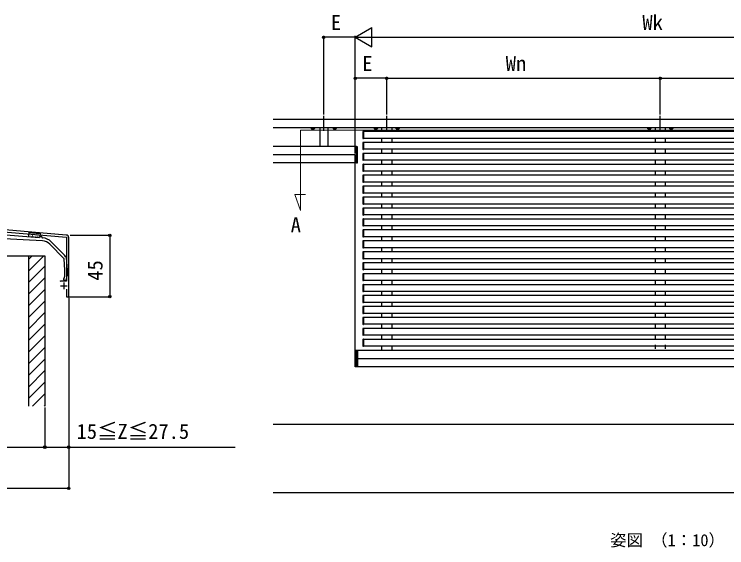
# Model space of a CAD drawing. Units: millimetres, scale not verified. Extents: x -875 to 875, y -1300 to 1292.
# Drawn here: x -92 to 429, y 644 to 1034 of the extents above; entities that cross this region are included whole.
import ezdxf
from ezdxf.enums import TextEntityAlignment as Align

# ---------------------------------------------------------------- set-up
doc = ezdxf.new("R2010")
doc.units = ezdxf.units.MM
doc.header["$LTSCALE"] = 8
for name, color, linetype in [('0-1_USER1', 3, 'Continuous'), ('0-2_YKK_11', 7, 'Continuous'), ('0-5_YKK_13', 4, 'Continuous'), ('0-6_YKK_A1', 4, 'Continuous'), ('0-7_YKK_D', 6, 'Continuous'), ('0-9_YSS_K', 3, 'Continuous')]:
    doc.layers.add(name, color=color, linetype=linetype)
doc.layers.add('0-4_YKK_12', color=2, linetype='Continuous', lineweight=18)
doc.styles.add('ＭＳ ゴシック', font='')
doc.styles.get('ＭＳ ゴシック').set_extended_font_data('MS Gothic')

msp = doc.modelspace()

# ---------------------------------------------------------------- linework, layer by layer
at = {"layer": '0-2_YKK_11'}
for p, q in [((-53.728, 872.911), (-216.248, 886.455)), ((-57.994, 835.758), (-52.994, 835.758)), ((-55.494, 838.258), (-55.494, 833.258))]:
    msp.add_line(p, q, dxfattribs=at)
for points in [[(-216.372, 884.96), (-152.35, 879.625), (-152.158, 879.729), (-151.61, 879.683), (-151.437, 879.548), (-53.494, 871.387), (-53.494, 839.258), (-57.91, 839.258), (-58.393, 838.888)], [(-53.494, 833.358), (-53.494, 827.758), (-51.894, 827.758), (-51.894, 870.918)]]:
    msp.add_lwpolyline(points, dxfattribs=at)
msp.add_arc((-53.894, 870.918), 2, 360, 85.23635, dxfattribs=at)
at = {"layer": '0-4_YKK_12'}
msp.add_line((117.562, 949.609), (480.562, 949.609), dxfattribs=at)
msp.add_lwpolyline([(117.562, 949.609), (117.562, 890.809), (113.304, 902.509), (121.104, 902.509)], dxfattribs=at)
at = {"layer": '0-5_YKK_13'}
for p, q in [((-117.569, 874.731), (-73.423, 871.067)), ((-71.041, 868.671), (-114.378, 870.942)), ((-81.025, 871.941), (-81.02, 871.943)), ((-80.844, 872.371), (-80.8, 872.395)), ((-80.836, 872.177), (-80.811, 872.175)), ((-80.712, 873.667), (-80.687, 873.665)), ((-80.217, 874.579), (-80.173, 874.603)), ((-80.069, 872.803), (-80.044, 872.801)), ((-79.945, 874.293), (-79.92, 874.291)), ((-79.807, 873.647), (-79.802, 873.648)), ((-79.593, 872.318), (-79.589, 872.32)), ((-79.321, 872.051), (-79.296, 872.049)), ((-79.197, 873.541), (-79.173, 873.539)), ((-78.554, 872.677), (-78.529, 872.675)), ((-78.481, 871.805), (-78.437, 871.829)), ((-78.431, 874.167), (-78.406, 874.165)), ((-78.376, 874.024), (-78.371, 874.025)), ((-78.186, 872.689), (-78.181, 872.69)), ((-77.854, 874.012), (-77.811, 874.036)), ((-77.806, 871.925), (-77.781, 871.923)), ((-77.683, 873.415), (-77.658, 873.413)), ((-77.068, 872.58), (-77.024, 872.604)), ((-77.039, 872.552), (-77.015, 872.549)), ((-76.916, 874.041), (-76.891, 874.039)), ((-76.586, 873.11), (-76.581, 873.112)), ((-76.372, 871.782), (-76.367, 871.783)), ((-76.292, 871.8), (-76.267, 871.798)), ((-76.168, 873.289), (-76.143, 873.287)), ((-75.525, 872.426), (-75.5, 872.424)), ((-75.401, 873.916), (-75.376, 873.914)), ((-75.155, 873.487), (-75.15, 873.489)), ((-74.965, 872.153), (-74.96, 872.154)), ((-74.777, 871.674), (-74.752, 871.672)), ((-74.705, 872.013), (-74.661, 872.037)), ((-74.653, 873.164), (-74.628, 873.162)), ((-74.01, 872.3), (-73.985, 872.298)), ((-73.886, 873.79), (-73.861, 873.788)), ((-73.748, 873.858), (-73.743, 873.859)), ((-73.365, 872.574), (-73.36, 872.575)), ((-73.291, 872.789), (-73.248, 872.813)), ((-73.262, 871.548), (-73.237, 871.546)), ((-73.151, 871.246), (-73.146, 871.247)), ((-73.138, 873.038), (-73.113, 873.036)), ((-73.099, 871.341), (-73.066, 871.74)), ((-72.742, 872.014), (-71.845, 871.94)), ((-71.571, 871.616), (-71.604, 871.217)), ((-71.33, 870.893), (-70.987, 870.865)), ((-55.421, 855.805), (-65.762, 866.297)), ((-64.692, 867.919), (-55.001, 858.085)), ((-54.894, 847.221), (-55.336, 855.61)), ((-54.357, 857.432), (-53.827, 856.894)), ((-53.684, 856.569), (-53.194, 847.266)), ((-54.894, 842.326), (-54.894, 847.205)), ((-53.194, 847.25), (-53.194, 843.011)), ((-55.594, 840.058), (-55.594, 840.692)), ((-55.566, 840.819), (-54.922, 842.199)), ((-54.385, 839.758), (-55.294, 839.758)), ((-53.662, 840.898), (-54.113, 839.932))]:
    msp.add_line(p, q, dxfattribs=at)
msp.add_lwpolyline([(-80.848, 874.697), (-72.875, 874.035), (-73.124, 871.045), (-81.096, 871.707)], close=True, dxfattribs=at)
for centre, radius, start, end in [((-73.398, 871.366), 0.3, 265.2551, 355.2551), ((-72.767, 871.715), 0.3, 85.2551, 175.2551), ((-71.87, 871.641), 0.3, 355.2551, 85.2551), ((-71.305, 871.192), 0.3, 175.2551, 265.2551), ((-71.814, 860.899), 10, 44.58179, 85.2551), ((-71.46, 860.682), 8, 44.58179, 87), ((-55.635, 855.594), 0.3, 3.01264, 44.58179), ((-55.143, 857.944), 0.2, 338.15997, 44.58179), ((-54.679, 857.758), 0.3, 158.15997, 291.00361), ((-54.5, 857.292), 0.2, 44.58179, 111.00361), ((-54.183, 856.543), 0.5, 3.01264, 44.58179), ((-55.194, 847.205), 0.3, 360, 3.01264), ((-53.494, 847.25), 0.3, 360, 3.01264), ((-55.294, 840.692), 0.3, 155, 180), ((-55.294, 840.058), 0.3, 180, 270), ((-55.194, 842.326), 0.3, 335, 0), ((-54.385, 840.058), 0.3, 270, 335), ((-58.194, 843.011), 5, 335, 0)]:
    msp.add_arc(centre, radius, start, end, dxfattribs=at)
at = {"layer": '0-6_YKK_A1'}
for p, q in [((134.562, 949.109), (134.562, 960.109)), ((180.562, 949.109), (180.562, 960.109)), ((380.562, 949.109), (380.562, 960.109)), ((97.562, 957.609), (663.562, 957.609)), ((97.562, 951.609), (663.562, 951.609)), ((125.408, 951.489), (127.717, 951.489)), ((125.408, 951.489), (125.408, 950.778)), ((125.562, 950.689), (125.408, 950.778)), ((125.562, 950.689), (127.562, 950.689)), ((125.985, 951.489), (125.985, 950.778)), ((126.052, 951.609), (126.052, 951.489)), ((126.942, 951.16), (126.562, 951.362)), ((127.172, 950.688), (126.942, 951.16)), ((127.072, 951.609), (127.072, 951.489)), ((127.14, 951.489), (127.14, 950.778)), ((127.562, 950.689), (127.717, 950.778)), ((127.717, 951.489), (127.717, 950.778)), ((127.812, 951.489), (127.812, 951.609)), ((131.562, 951.609), (131.562, 937.609)), ((137.562, 951.609), (137.562, 937.609)), ((141.408, 951.489), (143.717, 951.489)), ((141.408, 951.489), (141.408, 950.778)), ((141.562, 950.689), (141.408, 950.778)), ((141.562, 950.689), (143.562, 950.689)), ((141.985, 951.489), (141.985, 950.778)), ((142.052, 951.609), (142.052, 951.489)), ((142.942, 951.16), (142.562, 951.362)), ((143.172, 950.688), (142.942, 951.16)), ((143.072, 951.609), (143.072, 951.489)), ((143.14, 951.489), (143.14, 950.778)), ((143.562, 950.689), (143.717, 950.778)), ((143.717, 951.489), (143.717, 950.778)), ((143.812, 951.489), (143.812, 951.609)), ((163.062, 948.45), (163.062, 943.767)), ((163.562, 948.669), (163.25, 948.65)), ((163.562, 948.669), (163.562, 943.549)), ((597.562, 948.609), (163.562, 948.609)), ((163.562, 948.609), (163.562, 943.609)), ((171.408, 951.489), (173.717, 951.489)), ((171.408, 951.489), (171.408, 950.778)), ((171.562, 950.689), (171.408, 950.778)), ((171.562, 950.689), (173.562, 950.689)), ((171.985, 951.489), (171.985, 950.778)), ((172.052, 951.609), (172.052, 951.489)), ((172.942, 951.16), (172.562, 951.362)), ((173.172, 950.688), (172.942, 951.16)), ((173.072, 951.609), (173.072, 951.489)), ((173.14, 951.489), (173.14, 950.778)), ((173.562, 950.689), (173.717, 950.778)), ((173.717, 951.489), (173.717, 950.778)), ((173.812, 951.489), (173.812, 951.609)), ((176.862, 951.609), (176.862, 948.609)), ((184.262, 951.609), (184.262, 948.609)), ((187.408, 951.489), (189.717, 951.489)), ((187.408, 951.489), (187.408, 950.778)), ((187.562, 950.689), (187.408, 950.778)), ((187.562, 950.689), (189.562, 950.689)), ((187.985, 951.489), (187.985, 950.778)), ((188.052, 951.609), (188.052, 951.489)), ((188.942, 951.16), (188.562, 951.362)), ((189.172, 950.688), (188.942, 951.16)), ((189.072, 951.609), (189.072, 951.489)), ((189.14, 951.489), (189.14, 950.778)), ((189.562, 950.689), (189.717, 950.778)), ((189.717, 951.489), (189.717, 950.778)), ((189.812, 951.489), (189.812, 951.609)), ((371.408, 951.489), (373.717, 951.489)), ((371.408, 951.489), (371.408, 950.778)), ((371.562, 950.689), (371.408, 950.778)), ((371.562, 950.689), (373.562, 950.689)), ((371.985, 951.489), (371.985, 950.778)), ((372.052, 951.609), (372.052, 951.489)), ((372.942, 951.16), (372.562, 951.362)), ((373.172, 950.688), (372.942, 951.16)), ((373.072, 951.609), (373.072, 951.489)), ((373.14, 951.489), (373.14, 950.778)), ((373.562, 950.689), (373.717, 950.778)), ((373.717, 951.489), (373.717, 950.778)), ((373.812, 951.489), (373.812, 951.609)), ((376.862, 951.609), (376.862, 948.609)), ((384.262, 951.609), (384.262, 948.609)), ((387.408, 951.489), (389.717, 951.489)), ((387.408, 951.489), (387.408, 950.778)), ((387.562, 950.689), (387.408, 950.778)), ((387.562, 950.689), (389.562, 950.689)), ((387.985, 951.489), (387.985, 950.778)), ((388.052, 951.609), (388.052, 951.489)), ((388.942, 951.16), (388.562, 951.362)), ((389.172, 950.688), (388.942, 951.16)), ((389.072, 951.609), (389.072, 951.489)), ((389.14, 951.489), (389.14, 950.778)), ((389.562, 950.689), (389.717, 950.778)), ((389.717, 951.489), (389.717, 950.778)), ((389.812, 951.489), (389.812, 951.609)), ((163.25, 943.568), (163.562, 943.549)), ((597.562, 943.609), (163.562, 943.609)), ((176.862, 943.609), (176.862, 940.609)), ((184.262, 943.609), (184.262, 940.609)), ((376.862, 943.609), (376.862, 940.609)), ((384.262, 943.609), (384.262, 940.609)), ((163.062, 940.45), (163.062, 935.767)), ((163.562, 940.669), (163.25, 940.65)), ((163.562, 940.669), (163.562, 935.549)), ((597.562, 940.609), (163.562, 940.609)), ((163.562, 940.609), (163.562, 935.609)), ((158.562, 937.609), (97.562, 937.609)), ((158.562, 925.609), (158.562, 937.609)), ((163.25, 935.568), (163.562, 935.549)), ((163.562, 932.669), (163.25, 932.65)), ((597.562, 935.609), (163.562, 935.609)), ((163.562, 932.669), (163.562, 927.549)), ((597.562, 932.609), (163.562, 932.609)), ((163.562, 932.609), (163.562, 927.609)), ((176.862, 935.609), (176.862, 932.609)), ((184.262, 935.609), (184.262, 932.609)), ((376.862, 935.609), (376.862, 932.609)), ((384.262, 935.609), (384.262, 932.609)), ((157.562, 931.609), (97.562, 931.609)), ((163.062, 932.45), (163.062, 927.767)), ((163.25, 927.568), (163.562, 927.549)), ((597.562, 927.609), (163.562, 927.609)), ((176.862, 927.609), (176.862, 924.609)), ((184.262, 927.609), (184.262, 924.609)), ((376.862, 927.609), (376.862, 924.609)), ((384.262, 927.609), (384.262, 924.609)), ((158.562, 925.609), (97.562, 925.609)), ((163.062, 924.45), (163.062, 919.767)), ((163.562, 924.669), (163.25, 924.65)), ((163.562, 924.669), (163.562, 919.549)), ((597.562, 924.609), (163.562, 924.609)), ((163.562, 924.609), (163.562, 919.609)), ((163.25, 919.568), (163.562, 919.549)), ((597.562, 919.609), (163.562, 919.609)), ((176.862, 919.609), (176.862, 916.609)), ((184.262, 919.609), (184.262, 916.609)), ((376.862, 919.609), (376.862, 916.609)), ((384.262, 919.609), (384.262, 916.609)), ((163.062, 916.45), (163.062, 911.767)), ((163.562, 916.669), (163.25, 916.65)), ((163.562, 916.669), (163.562, 911.549)), ((597.562, 916.609), (163.562, 916.609)), ((163.562, 916.609), (163.562, 911.609)), ((163.062, 908.45), (163.062, 903.767)), ((163.25, 911.568), (163.562, 911.549)), ((163.562, 908.669), (163.25, 908.65)), ((597.562, 911.609), (163.562, 911.609)), ((163.562, 908.669), (163.562, 903.549)), ((597.562, 908.609), (163.562, 908.609)), ((163.562, 908.609), (163.562, 903.609)), ((176.862, 911.609), (176.862, 908.609)), ((184.262, 911.609), (184.262, 908.609)), ((376.862, 911.609), (376.862, 908.609)), ((384.262, 911.609), (384.262, 908.609)), ((163.25, 903.568), (163.562, 903.549)), ((597.562, 903.609), (163.562, 903.609)), ((176.862, 903.609), (176.862, 900.609)), ((184.262, 903.609), (184.262, 900.609)), ((376.862, 903.609), (376.862, 900.609)), ((384.262, 903.609), (384.262, 900.609)), ((163.062, 900.45), (163.062, 895.767)), ((163.562, 900.669), (163.25, 900.65)), ((163.562, 900.669), (163.562, 895.549)), ((597.562, 900.609), (163.562, 900.609)), ((163.562, 900.609), (163.562, 895.609)), ((163.062, 892.45), (163.062, 887.767)), ((163.25, 895.568), (163.562, 895.549)), ((163.562, 892.669), (163.25, 892.65)), ((597.562, 895.609), (163.562, 895.609)), ((163.562, 892.669), (163.562, 887.549)), ((597.562, 892.609), (163.562, 892.609)), ((163.562, 892.609), (163.562, 887.609)), ((176.862, 895.609), (176.862, 892.609)), ((184.262, 895.609), (184.262, 892.609)), ((376.862, 895.609), (376.862, 892.609)), ((384.262, 895.609), (384.262, 892.609)), ((163.25, 887.568), (163.562, 887.549)), ((597.562, 887.609), (163.562, 887.609)), ((176.862, 887.609), (176.862, 884.609)), ((184.262, 887.609), (184.262, 884.609)), ((376.862, 887.609), (376.862, 884.609)), ((384.262, 887.609), (384.262, 884.609)), ((163.062, 884.45), (163.062, 879.767)), ((163.562, 884.669), (163.25, 884.65)), ((163.562, 884.669), (163.562, 879.549)), ((597.562, 884.609), (163.562, 884.609)), ((163.562, 884.609), (163.562, 879.609)), ((163.062, 876.45), (163.062, 871.767)), ((163.25, 879.568), (163.562, 879.549)), ((163.562, 876.669), (163.25, 876.65)), ((597.562, 879.609), (163.562, 879.609)), ((163.562, 876.669), (163.562, 871.549)), ((597.562, 876.609), (163.562, 876.609)), ((163.562, 876.609), (163.562, 871.609)), ((176.862, 879.609), (176.862, 876.609)), ((184.262, 879.609), (184.262, 876.609)), ((376.862, 879.609), (376.862, 876.609)), ((384.262, 879.609), (384.262, 876.609)), ((163.25, 871.568), (163.562, 871.549)), ((597.562, 871.609), (163.562, 871.609)), ((176.862, 871.609), (176.862, 868.609)), ((184.262, 871.609), (184.262, 868.609)), ((376.862, 871.609), (376.862, 868.609)), ((384.262, 871.609), (384.262, 868.609)), ((163.062, 868.45), (163.062, 863.767)), ((163.562, 868.669), (163.25, 868.65)), ((163.562, 868.669), (163.562, 863.549)), ((597.562, 868.609), (163.562, 868.609)), ((163.562, 868.609), (163.562, 863.609)), ((163.062, 860.45), (163.062, 855.767)), ((163.25, 863.568), (163.562, 863.549)), ((163.562, 860.669), (163.25, 860.65)), ((597.562, 863.609), (163.562, 863.609)), ((163.562, 860.669), (163.562, 855.549)), ((597.562, 860.609), (163.562, 860.609)), ((163.562, 860.609), (163.562, 855.609)), ((176.862, 863.609), (176.862, 860.609)), ((184.262, 863.609), (184.262, 860.609)), ((376.862, 863.609), (376.862, 860.609)), ((384.262, 863.609), (384.262, 860.609)), ((163.25, 855.568), (163.562, 855.549)), ((597.562, 855.609), (163.562, 855.609)), ((176.862, 855.609), (176.862, 852.609)), ((184.262, 855.609), (184.262, 852.609)), ((376.862, 855.609), (376.862, 852.609)), ((384.262, 855.609), (384.262, 852.609)), ((163.062, 852.45), (163.062, 847.767)), ((163.562, 852.669), (163.25, 852.65)), ((163.562, 852.669), (163.562, 847.549)), ((597.562, 852.609), (163.562, 852.609)), ((163.562, 852.609), (163.562, 847.609)), ((163.062, 844.45), (163.062, 839.767)), ((163.25, 847.568), (163.562, 847.549)), ((163.562, 844.669), (163.25, 844.65)), ((597.562, 847.609), (163.562, 847.609)), ((163.562, 844.669), (163.562, 839.549)), ((597.562, 844.609), (163.562, 844.609)), ((163.562, 844.609), (163.562, 839.609)), ((176.862, 847.609), (176.862, 844.609)), ((184.262, 847.609), (184.262, 844.609)), ((376.862, 847.609), (376.862, 844.609)), ((384.262, 847.609), (384.262, 844.609)), ((163.25, 839.568), (163.562, 839.549)), ((597.562, 839.609), (163.562, 839.609)), ((176.862, 839.609), (176.862, 836.609)), ((184.262, 839.609), (184.262, 836.609)), ((376.862, 839.609), (376.862, 836.609)), ((384.262, 839.609), (384.262, 836.609)), ((163.062, 836.45), (163.062, 831.767)), ((163.562, 836.669), (163.25, 836.65)), ((163.562, 836.669), (163.562, 831.549)), ((597.562, 836.609), (163.562, 836.609)), ((163.562, 836.609), (163.562, 831.609)), ((163.062, 828.45), (163.062, 823.767)), ((163.25, 831.568), (163.562, 831.549)), ((163.562, 828.669), (163.25, 828.65)), ((597.562, 831.609), (163.562, 831.609)), ((163.562, 828.669), (163.562, 823.549)), ((597.562, 828.609), (163.562, 828.609)), ((163.562, 828.609), (163.562, 823.609)), ((176.862, 831.609), (176.862, 828.609)), ((184.262, 831.609), (184.262, 828.609)), ((376.862, 831.609), (376.862, 828.609)), ((384.262, 831.609), (384.262, 828.609)), ((163.25, 823.568), (163.562, 823.549)), ((597.562, 823.609), (163.562, 823.609)), ((176.862, 823.609), (176.862, 820.609)), ((184.262, 823.609), (184.262, 820.609)), ((376.862, 823.609), (376.862, 820.609)), ((384.262, 823.609), (384.262, 820.609)), ((163.062, 820.45), (163.062, 815.767)), ((163.562, 820.669), (163.25, 820.65)), ((163.562, 820.669), (163.562, 815.549)), ((597.562, 820.609), (163.562, 820.609)), ((163.562, 820.609), (163.562, 815.609)), ((163.25, 815.568), (163.562, 815.549)), ((163.562, 812.669), (163.25, 812.65)), ((597.562, 815.609), (163.562, 815.609)), ((163.562, 812.669), (163.562, 807.549)), ((176.862, 815.609), (176.862, 812.609)), ((184.262, 815.609), (184.262, 812.609)), ((376.862, 815.609), (376.862, 812.609)), ((384.262, 815.609), (384.262, 812.609)), ((163.062, 812.45), (163.062, 807.767)), ((163.25, 807.568), (163.562, 807.549)), ((597.562, 812.609), (163.562, 812.609)), ((163.562, 812.609), (163.562, 807.609)), ((597.562, 807.609), (163.562, 807.609)), ((176.862, 807.609), (176.862, 804.609)), ((184.262, 807.609), (184.262, 804.609)), ((376.862, 807.609), (376.862, 804.609)), ((384.262, 807.609), (384.262, 804.609)), ((163.062, 804.45), (163.062, 799.767)), ((163.562, 804.669), (163.25, 804.65)), ((163.562, 804.669), (163.562, 799.549)), ((597.562, 804.609), (163.562, 804.609)), ((163.562, 804.609), (163.562, 799.609)), ((163.25, 799.568), (163.562, 799.549)), ((597.562, 799.609), (163.562, 799.609)), ((176.862, 799.609), (176.862, 796.609)), ((184.262, 799.609), (184.262, 796.609)), ((376.862, 799.609), (376.862, 796.609)), ((384.262, 799.609), (384.262, 796.609)), ((163.062, 796.45), (163.062, 791.767)), ((163.562, 796.669), (163.25, 796.65)), ((163.562, 796.669), (163.562, 791.549)), ((597.562, 796.609), (163.562, 796.609)), ((163.562, 796.609), (163.562, 791.609)), ((376.862, 792.609), (376.862, 789.609)), ((384.262, 792.609), (384.262, 789.609)), ((157.762, 788.709), (157.762, 776.509)), ((158.062, 788.709), (158.062, 776.509)), ((158.362, 788.709), (158.362, 776.509)), ((158.662, 788.709), (158.662, 776.509)), ((158.962, 788.709), (158.962, 776.509)), ((159.262, 788.609), (601.862, 788.609)), ((163.25, 791.568), (163.562, 791.549)), ((597.562, 791.609), (163.562, 791.609)), ((176.862, 791.609), (176.862, 788.609)), ((176.862, 791.609), (176.862, 788.609)), ((184.262, 791.609), (184.262, 788.609)), ((184.262, 791.609), (184.262, 788.609)), ((157.562, 782.609), (603.562, 782.609)), ((601.862, 776.609), (159.262, 776.609)), ((97.562, 734.609), (663.562, 734.609)), ((97.562, 684.609), (663.562, 684.609))]:
    msp.add_line(p, q, dxfattribs=at)
for points in [[(125.312, 951.609), (125.312, 951.489), (127.812, 951.489)], [(125.953, 950.688), (126.183, 951.16), (126.562, 951.362)], [(141.312, 951.609), (141.312, 951.489), (143.812, 951.489)], [(141.953, 950.688), (142.183, 951.16), (142.562, 951.362)], [(171.312, 951.609), (171.312, 951.489), (173.812, 951.489)], [(171.953, 950.688), (172.183, 951.16), (172.562, 951.362)], [(187.312, 951.609), (187.312, 951.489), (189.812, 951.489)], [(187.953, 950.688), (188.183, 951.16), (188.562, 951.362)], [(371.312, 951.609), (371.312, 951.489), (373.812, 951.489)], [(371.953, 950.688), (372.183, 951.16), (372.562, 951.362)], [(387.312, 951.609), (387.312, 951.489), (389.812, 951.489)], [(387.953, 950.688), (388.183, 951.16), (388.562, 951.362)], [(157.562, 785.409), (157.562, 925.509), (157.562, 931.609)]]:
    msp.add_lwpolyline(points, dxfattribs=at)
for points in [[(158.562, 925.509), (158.562, 937.709), (158.962, 937.709), (158.962, 925.509)], [(159.262, 776.509), (157.562, 776.509), (157.562, 788.709), (159.262, 788.709)]]:
    msp.add_lwpolyline(points, close=True, dxfattribs=at)
for centre, radius, start, end in [((125.696, 951.2), 0.511, 235.61575, 304.38425), ((126.562, 952.599), 1.911, 252.41205, 287.58795), ((127.429, 951.2), 0.511, 235.61575, 304.38425), ((141.696, 951.2), 0.511, 235.61575, 304.38425), ((142.562, 952.599), 1.911, 252.41205, 287.58795), ((143.429, 951.2), 0.511, 235.61575, 304.38425), ((163.262, 948.45), 0.2, 93.5, 180), ((171.696, 951.2), 0.511, 235.61575, 304.38425), ((172.562, 952.599), 1.911, 252.41205, 287.58795), ((173.429, 951.2), 0.511, 235.61575, 304.38425), ((187.696, 951.2), 0.511, 235.61575, 304.38425), ((188.562, 952.599), 1.911, 252.41205, 287.58795), ((189.429, 951.2), 0.511, 235.61575, 304.38425), ((371.696, 951.2), 0.511, 235.61575, 304.38425), ((372.562, 952.599), 1.911, 252.41205, 287.58795), ((373.429, 951.2), 0.511, 235.61575, 304.38425), ((387.696, 951.2), 0.511, 235.61575, 304.38425), ((388.562, 952.599), 1.911, 252.41205, 287.58795), ((389.429, 951.2), 0.511, 235.61575, 304.38425), ((163.262, 943.767), 0.2, 180, 266.5), ((163.262, 940.45), 0.2, 93.5, 180), ((163.262, 935.767), 0.2, 180, 266.5), ((163.262, 932.45), 0.2, 93.5, 180), ((163.262, 927.767), 0.2, 180, 266.5), ((163.262, 924.45), 0.2, 93.5, 180), ((163.262, 919.767), 0.2, 180, 266.5), ((163.262, 916.45), 0.2, 93.5, 180), ((163.262, 911.767), 0.2, 180, 266.5), ((163.262, 908.45), 0.2, 93.5, 180), ((163.262, 903.767), 0.2, 180, 266.5), ((163.262, 900.45), 0.2, 93.5, 180), ((163.262, 895.767), 0.2, 180, 266.5), ((163.262, 892.45), 0.2, 93.5, 180), ((163.262, 887.767), 0.2, 180, 266.5), ((163.262, 884.45), 0.2, 93.5, 180), ((163.262, 879.767), 0.2, 180, 266.5), ((163.262, 876.45), 0.2, 93.5, 180), ((163.262, 871.767), 0.2, 180, 266.5), ((163.262, 868.45), 0.2, 93.5, 180), ((163.262, 863.767), 0.2, 180, 266.5), ((163.262, 860.45), 0.2, 93.5, 180), ((163.262, 855.767), 0.2, 180, 266.5), ((163.262, 852.45), 0.2, 93.5, 180), ((163.262, 847.767), 0.2, 180, 266.5), ((163.262, 844.45), 0.2, 93.5, 180), ((163.262, 839.767), 0.2, 180, 266.5), ((163.262, 836.45), 0.2, 93.5, 180), ((163.262, 831.767), 0.2, 180, 266.5), ((163.262, 828.45), 0.2, 93.5, 180), ((163.262, 823.767), 0.2, 180, 266.5), ((163.262, 820.45), 0.2, 93.5, 180), ((163.262, 815.767), 0.2, 180, 266.5), ((163.262, 812.45), 0.2, 93.5, 180), ((163.262, 807.767), 0.2, 180, 266.5), ((163.262, 804.45), 0.2, 93.5, 180), ((163.262, 799.767), 0.2, 180, 266.5), ((163.262, 796.45), 0.2, 93.5, 180), ((163.262, 791.767), 0.2, 180, 266.5)]:
    msp.add_arc(centre, radius, start, end, dxfattribs=at)
at = {"layer": '0-7_YKK_D'}
for p, q in [((157.562, 1017.609), (169.687, 1024.609)), ((169.687, 1010.609), (169.687, 1024.609)), ((134.562, 961.109), (134.562, 1018.609)), ((157.562, 1017.609), (134.562, 1017.609)), ((157.562, 932.609), (157.562, 1018.609)), ((157.562, 932.609), (157.562, 1018.609)), ((157.562, 1017.609), (169.687, 1010.609)), ((157.562, 1017.609), (181.811, 1017.609)), ((171.562, 1017.609), (589.562, 1017.609)), ((157.562, 932.609), (157.562, 988.609)), ((180.562, 987.609), (157.562, 987.609)), ((180.562, 961.109), (180.562, 988.609)), ((180.562, 967.609), (180.562, 988.609)), ((180.562, 987.609), (380.562, 987.609)), ((380.562, 961.109), (380.562, 988.609)), ((380.562, 961.109), (380.562, 988.609)), ((380.562, 987.609), (580.562, 987.609)), ((-50.858, 872.758), (-20.894, 872.758)), ((-21.894, 872.758), (-21.894, 827.758)), ((-51.894, 827.258), (-51.894, 716.758)), ((-51.894, 827.258), (-51.894, 686.758)), ((-51.394, 827.758), (-20.894, 827.758)), ((-69.394, 746.758), (-69.394, 716.758)), ((-69.394, 746.758), (-69.394, 716.758)), ((-234.394, 717.758), (-69.394, 717.758)), ((-251.894, 687.758), (-51.894, 687.758))]:
    msp.add_line(p, q, dxfattribs=at)
msp.add_lwpolyline([(-69.394, 717.758), (-51.894, 717.758), (69.669, 717.758)], dxfattribs=at)
for centre in [(134.562, 1017.609), (157.562, 987.609), (180.562, 987.609), (180.562, 987.609), (380.562, 987.609), (380.562, 987.609), (-21.894, 872.758), (-21.894, 827.758), (-69.394, 717.758), (-69.394, 717.758), (-51.894, 717.758), (-51.894, 687.758)]:
    msp.add_circle(centre, 0.875, dxfattribs=at)
at = {"layer": '0-9_YSS_K'}
for p, q in [((-81.394, 857.758), (-81.394, 747.758)), ((-70.24, 857.758), (-81.394, 846.605)), ((-78.726, 857.758), (-81.394, 855.091)), ((-69.394, 850.12), (-81.394, 838.12)), ((-69.394, 841.635), (-81.394, 829.635)), ((-69.394, 833.149), (-81.394, 821.149)), ((-69.394, 824.664), (-81.394, 812.664)), ((-69.394, 816.179), (-81.394, 804.179)), ((-69.394, 807.694), (-81.394, 795.694)), ((-69.394, 799.208), (-81.394, 787.208)), ((-69.394, 790.723), (-81.394, 778.723)), ((-69.394, 782.238), (-81.394, 770.238)), ((-69.394, 773.752), (-81.394, 761.752)), ((-69.394, 765.267), (-81.394, 753.267)), ((-69.394, 756.782), (-78.417, 747.758)), ((-69.394, 748.297), (-69.932, 747.758))]:
    msp.add_line(p, q, dxfattribs=at)
for points in [[(-99.394, 857.758), (-81.394, 857.758), (-81.394, 747.758)], [(-81.394, 857.758), (-69.394, 857.758), (-69.394, 747.758)]]:
    msp.add_lwpolyline(points, dxfattribs=at)

# ---------------------------------------------------------------- texts
at = {"layer": '0-1_USER1', "style": 'ＭＳ ゴシック'}
for s, height, p in [('A', 11, (110.369, 871.613)), ('姿図 （1：10）', 8.798, (343.909, 642.7))]:
    msp.add_text(s, height=height, dxfattribs=at).set_placement(p, align=Align.BOTTOM_LEFT)
at = {"layer": '0-7_YKK_D', "style": 'ＭＳ ゴシック'}
for s, p in [('E', (139.713, 1019.609)), ('Wk', (367.48, 1019.609)), ('E', (162.713, 989.609)), ('Wn', (267.565, 989.609)), ('15≦Z≦27.5', (-46.195, 720.525))]:
    msp.add_text(s, height=11, dxfattribs=at).set_placement(p, align=Align.BOTTOM_LEFT)
msp.add_text('45', height=11, rotation=90, dxfattribs=at).set_placement((-23.894, 839.52), align=Align.BOTTOM_LEFT)

doc.saveas('drawing.dxf')
